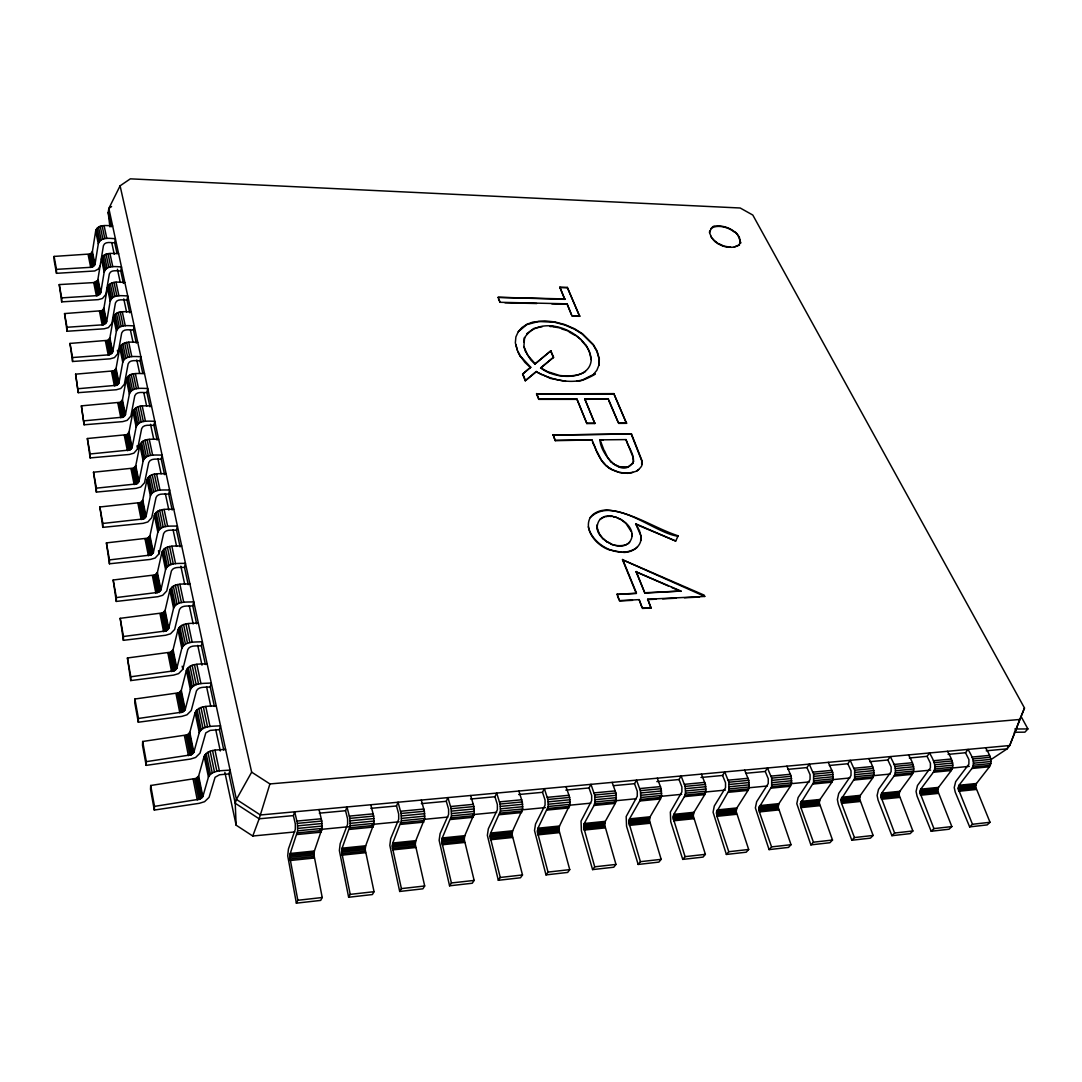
<?xml version="1.0" encoding="UTF-8"?>
<svg xmlns="http://www.w3.org/2000/svg" width="1082" height="1082" viewBox="0 0 1082 1082"><rect width="100%" height="100%" fill="white"/><g stroke="black" fill="none" stroke-linecap="round" stroke-linejoin="round"><path stroke-width="1.5" d="M142.716 373.087L140.065 360.766C136.4 361.05 129.881 359.183 128.136 363.917L124.362 384.245L120.751 388.506L116.356 389.75L78.242 392.671L75.605 374.169L114.029 370.828L116.072 368.394L119.791 347.822C122.185 340.505 131.99 342.277 137.752 342.318M144.515 373.642C138.658 373.682 128.772 371.897 126.283 379.268L122.442 399.813L120.359 402.261L81.38 405.858L84.098 424.793L122.753 421.615L127.203 420.343L130.881 416.07L134.79 395.769C136.602 391.008 143.176 392.861 146.909 392.536L149.979 406.832M84.098 424.793L81.38 405.858M151.48 405.953C145.543 406.048 135.575 404.276 132.978 411.687L129.001 432.205L126.892 434.653L87.344 438.521L90.131 457.916L129.353 454.467L133.87 453.169L137.617 448.881L141.661 428.607C143.527 423.833 150.155 425.672 153.942 425.294L154.78 421.236C148.789 421.371 138.794 419.6 136.143 427.025L132.112 447.529L129.975 449.977L90.171 453.967L90.131 457.916M158.675 439.278C152.63 439.454 142.594 437.683 139.876 445.135L135.777 465.612L133.613 468.073L93.498 472.212L96.366 492.094L136.156 488.347L140.741 487.022L144.555 482.721L148.734 462.501C150.682 457.7 157.363 459.525 161.218 459.106L162.084 455.049C155.997 455.265 145.921 453.507 143.149 460.959L138.983 481.409L136.805 483.884L96.406 488.158L96.366 492.094M296.36 903.159L297.834 900.278L289.841 857.39L290.247 853.468L297.672 830.8L297.374 823.375L294.723 811.811L293.398 815.598L295.291 823.848L295.318 829.272L288.434 848.978L287.717 855.808L296.36 903.159L320.691 900.413L322.22 897.519L313.956 854.902L314.389 851.007L322.098 828.433L321.787 821.035L319.055 809.552M631.32 434.355L641.734 460.837L641.694 464.273L641.91 460.472L631.482 433.977L553.01 435.018L631.482 433.977M166.101 473.673C159.96 473.93 149.843 472.171 147.003 479.651L142.756 500.073L140.565 502.548L99.855 506.985L102.79 527.367L143.176 523.323L147.828 521.957L151.71 517.656L156.051 497.477C158.08 492.662 164.802 494.474 168.724 494.001L169.617 489.957C163.423 490.254 153.279 488.509 150.384 495.989L146.07 516.398L143.852 518.86L102.858 523.458L102.79 527.367M348.634 897.249L350.23 894.368L341.655 852.061L342.101 848.18L350.149 825.701L349.838 818.371L346.997 806.956L345.564 810.729L347.593 818.858L347.62 824.213L340.154 843.757L339.369 850.52L348.634 897.249L372.397 894.557L374.047 891.69L365.216 849.641L365.675 845.772L374.007 823.388L373.682 816.098L370.761 804.765M399.691 891.46L401.408 888.606L392.279 846.854L392.766 843.013L401.408 820.738L401.084 813.475L398.054 802.222L396.512 805.955L398.676 813.975L398.69 819.277L390.683 838.658L389.831 845.353L399.691 891.46L422.9 888.822L424.685 885.982L415.299 844.487L415.799 840.66L424.712 818.465L424.387 811.257L421.277 800.071M710.942 228.586C716.757 224.204 728.254 226.895 734.394 232.089C739.087 231.223 742.807 253.675 739.317 237.107C734.435 229.492 724.859 225.191 715.919 226.124C710.171 224.434 709.048 237.485 709.657 231.048M173.769 509.189C167.521 509.541 157.336 507.796 154.374 515.303L149.979 535.658L147.734 538.133L106.401 542.894L109.431 563.79L150.412 559.421L155.145 558.028L159.108 553.713L163.598 533.615C165.708 528.787 172.484 530.572 176.474 530.045L177.394 526.014C171.105 526.393 160.88 524.662 157.85 532.182L153.387 552.51L151.115 554.985L109.512 559.894L109.431 563.79M449.571 885.806L451.41 882.966L441.74 841.769L442.267 837.968L451.492 815.869L451.14 808.7L447.934 797.61L446.298 801.302L448.597 809.214L448.597 814.448L440.063 833.681L439.143 840.308L449.571 885.806L472.266 883.237L474.146 880.41L464.246 839.456L464.787 835.669L474.268 813.664L473.916 806.536L470.629 795.5M498.329 880.288L500.263 877.461L490.105 836.792L490.66 833.032L500.425 811.121L500.073 804.034L496.692 793.079L494.947 796.744L497.368 804.562L497.368 809.742L488.334 828.798L487.36 835.358L498.329 880.288L520.496 877.773L522.498 874.959L512.097 834.533L512.679 830.787L522.687 808.971L522.322 801.924L518.873 791.023M181.695 545.896C175.338 546.329 165.073 544.598 161.975 552.131L157.417 572.405L155.132 574.894L113.177 579.993L116.288 601.43L157.904 596.709L162.706 595.289L166.75 590.961L171.402 570.958C173.607 566.102 180.41 567.874 184.481 567.293L185.441 563.276C179.044 563.749 168.738 562.031 165.573 569.592L160.947 589.825L158.635 592.3L116.383 597.562L116.288 601.43M545.991 874.892L548.033 872.078L537.389 831.923L537.97 828.203L548.249 806.482L547.884 799.476L544.354 788.67L542.515 792.308L545.058 800.017L545.058 805.13L535.522 824.038L534.508 830.53L545.991 874.892L567.671 872.43L569.754 869.63L558.894 829.718L559.502 826.012L570.011 804.372L569.646 797.407L566.035 786.655M640.787 536.456L640.693 540.554L640.977 536.09L639.503 530.802L635.756 523.81L640.977 536.09M592.584 869.603L594.721 866.817L583.631 827.175L584.253 823.497L594.018 805.468L595.019 801.951L594.64 795.027L590.961 784.342L589.041 787.953L591.678 795.568L591.665 800.626L581.048 821.103L581.399 830.881L592.584 869.603L613.792 867.209L615.969 864.423L604.676 825.011L605.311 821.346L615.279 803.385L616.294 799.882L615.915 792.998L612.155 782.381M189.877 583.834C183.413 584.361 173.079 582.643 169.833 590.217L165.113 610.397L162.787 612.872L120.183 618.322L123.375 640.328L165.641 635.256L170.523 633.795L174.648 629.467L179.463 609.572C181.762 604.703 188.62 606.447 192.758 605.812L193.759 601.822C187.24 602.376 176.88 600.686 173.566 608.26L168.765 628.385L166.412 630.874L123.497 636.5L123.375 640.328M638.164 864.45L640.395 861.678L628.858 822.523L629.508 818.871L639.705 800.991L640.747 797.502L640.368 790.658L636.541 780.122L634.525 783.693L637.271 791.212L637.271 796.217L626.18 816.531L626.546 826.202L638.164 864.45L658.911 862.097L661.17 859.338L649.457 820.399L650.12 816.775L660.507 798.962L661.562 795.486L661.17 788.683L657.274 778.201M682.742 859.392L685.068 856.646L673.126 817.965L673.802 814.354L684.406 796.623L685.488 793.16L685.095 786.398L681.119 775.983L679.036 779.527L681.89 786.952L681.876 791.916L670.34 812.055L670.718 821.617L682.742 859.392L703.043 857.093L705.396 854.347L693.278 815.896L693.968 812.298L704.747 794.634L705.856 791.185L705.45 784.45L701.42 774.103M722.6 775.456L725.535 782.786L725.522 787.696L714.296 805.995L713.079 812.244L726.374 854.455L728.781 851.723L716.947 816.315L716.487 812.122L728.822 790.82L728.849 782.218L724.751 771.939L722.6 775.456L700.96 777.485M726.374 854.455L746.242 852.197L748.676 849.478L736.179 811.486L736.896 807.929L748.041 790.387L749.19 786.979L748.771 780.325L744.619 770.1M198.344 623.07C191.771 623.692 181.357 622.015 177.975 629.602L173.079 649.66L170.686 652.148L127.419 657.978L130.706 680.578L173.634 675.114L178.598 673.626L182.817 669.285L187.808 649.511C190.202 644.642 197.113 646.36 201.333 645.656L202.361 641.68C195.734 642.356 185.293 640.693 181.83 648.28L176.853 668.284L174.445 670.759L130.854 676.777L130.706 680.578M609.666 549.994C596.845 545.896 583.333 530.112 590.245 517.575C593.802 512.327 600.294 510.163 606.393 510.001C632.064 511.989 654.164 527.935 678.157 535.833L675.695 541.041L635.58 524.188M765.231 771.466L768.261 778.715L768.234 783.557L756.643 801.721L755.371 807.916L769.072 849.613L771.561 846.895L759.375 811.933L758.901 807.781L771.642 786.655L771.682 778.134L767.463 767.99L765.231 771.466L745.687 773.305M769.072 849.613L788.521 847.409L791.037 844.704L778.174 807.172L778.918 803.642L790.415 786.249L791.605 782.868L791.185 776.281L786.898 766.178M806.969 767.571L810.08 774.726L810.053 779.527L798.11 797.542L796.798 803.669L810.878 844.88L813.434 842.188L800.91 807.618L800.437 803.52L813.556 782.57L813.61 774.144L809.268 764.108L806.969 767.571L787.831 769.356M810.878 844.88L829.921 842.716L832.504 840.038L819.29 802.939L820.061 799.449L831.909 782.178L833.126 778.837L832.694 772.318L828.298 762.337M847.828 763.743L851.034 770.817L850.993 775.564L838.712 793.444L837.373 799.517L838.32 804.237L851.818 840.241L854.442 837.563L841.593 803.412L841.106 799.355L854.604 778.567L854.658 770.222L850.195 760.308L847.828 763.743L829.339 765.474M207.108 663.685C200.427 664.416 189.945 662.766 186.388 670.367L181.303 690.289L178.882 692.778L134.912 698.999L134.763 702.786L138.307 722.235L181.911 716.365L186.97 714.823L191.257 710.495L196.451 690.871C198.953 685.988 205.905 687.665 210.206 686.894L211.274 682.958C204.525 683.729 194.016 682.093 190.378 689.707L185.211 709.562L182.75 712.037L138.455 718.462L138.307 722.235M851.818 840.241L870.455 838.131L873.12 835.453L859.581 798.8L860.366 795.338L872.538 778.215C876.298 771.737 871.727 764.352 868.846 758.59M887.862 759.997L891.135 766.989L891.108 771.696L878.503 789.427L877.11 795.446L878.084 800.112L891.906 835.696L894.598 833.032L880.883 796.609L881.681 793.16L894.03 776.105C897.83 769.667 893.205 762.31 890.283 756.602L887.862 759.997L869.739 761.701M597.129 527.489C598.427 504.28 636.649 520.658 631.645 538.106C625.667 556.04 593.923 540.175 597.25 524.635M891.906 835.696L910.165 833.627L912.883 830.976L899.034 794.743L899.845 791.307L912.329 774.32C916.183 767.909 911.49 760.565 908.555 754.898M927.085 756.332L930.425 763.243L930.385 767.895L917.482 785.491L916.062 791.456L917.049 796.082L931.169 831.247L933.928 828.609L919.916 792.592L920.741 789.184L933.374 772.25C937.283 765.894 932.535 758.55 929.56 752.95L927.085 756.332L909.326 757.995M931.169 831.247L949.063 829.218L951.849 826.58L937.715 790.766L938.54 787.371L951.308 770.506C955.257 764.176 950.456 756.845 947.453 751.3M965.509 752.747L968.917 759.564L968.877 764.176L955.677 781.637L954.229 787.534L955.23 792.119L969.648 826.891L972.475 824.268L958.179 788.656L959.004 785.275L971.934 768.477C975.923 762.188 971.068 754.871 968.052 749.393L965.509 752.747L948.116 754.37M518.305 331.647L526.866 324.6L538.633 321.476L554.606 322.274L564.709 324.965L574.42 329.158L582.292 334.108L593.22 344.969L596.939 351.461L599.158 359.265L598.901 365.27L599.32 358.899L597.088 351.082L593.382 344.59L582.454 333.729L574.569 328.779L564.858 324.586L554.755 321.895L544.787 320.894L533.183 322.003L527.002 324.208L522.024 327.494L518.305 331.647L515.884 336.921L515.343 342.872L517.412 350.379L520.483 356.235L530.707 367.217L522.606 374.102L525.257 380.783L536.28 371.721C549.453 378.727 566.684 383.907 582.373 380.012C612.29 364.688 581.859 383.298 576.611 381.04M969.648 826.891L987.19 824.903L990.03 822.279L975.612 786.857L976.451 783.503L989.503 766.759C993.533 760.497 988.623 753.207 985.58 747.757M216.197 705.748C209.381 706.573 198.831 704.964 195.112 712.578L189.823 732.352L187.348 734.827L142.662 741.481L142.499 745.227L146.165 765.366L190.486 759.064L195.626 757.481L200.008 753.153L205.796 732.879L210.138 730.404L219.389 729.62L220.498 725.711C213.627 726.59 203.051 725.008 199.237 732.622L193.867 752.301L191.365 754.79L146.341 761.647L146.165 765.366M225.597 749.326C218.659 750.272 208.042 748.703 204.133 756.332L198.655 775.902L196.126 778.391L150.696 785.491L150.506 789.197L154.307 810.066L199.359 803.304L204.593 801.681L209.069 797.353L215.088 777.282L219.497 774.78L228.911 773.901L230.06 770.019C223.054 771.02 212.41 769.478 208.434 777.106L202.848 796.582L200.278 799.071L154.51 806.388L154.307 810.066M100.099 265.969L98.367 268.999L94.743 270.96L56.494 273.327L54.141 260.397L54.1 256.42L90.496 253.959L92.403 251.565L95.676 231.034C97.705 223.879 107.199 225.651 112.623 225.922M54.1 256.42L56.467 269.35L91.943 267.254L95 264.4L98.313 243.856C100.396 236.674 109.918 238.446 115.382 238.703L114.692 242.774L116.964 253.31M109.891 226.855L108.186 212.478L108.849 208.42L120.088 185.82L130.34 178.841L740.196 208.001L752.802 215.048L1024.492 708.02L1009.722 745.525L1007.126 748.852L990.882 759.645M123.429 283.389L120.765 270.987C117.262 271.149 110.891 269.269 109.336 273.935L105.901 294.263L102.479 298.47L98.273 299.646L61.701 301.864L59.239 284.58L93.728 282.591L97.732 280.427L103.426 245.655C104.927 241.016 111.257 242.895 114.692 242.774M59.239 284.58L61.674 297.888L97.623 295.589L100.748 292.722L104.156 272.164C106.32 264.941 115.923 266.713 121.468 266.916L120.765 270.987M129.759 312.806L127.013 300.025C123.456 300.228 117.032 298.361 115.422 303.041L111.879 323.383L108.389 327.616L104.129 328.806L67.057 331.254L64.541 313.577L101.924 310.696L103.899 308.275L107.375 287.717C109.58 280.481 119.223 282.253 124.822 282.416M64.541 313.577L67.03 327.264L103.493 324.762L106.645 321.868L110.175 301.296C112.433 294.034 122.117 295.819 127.744 295.954L127.013 300.025M136.278 343.102L133.438 329.942C129.826 330.186 123.362 328.319 121.684 333.026L118.019 353.368L114.476 357.601L110.148 358.832L72.562 361.496L69.978 343.427L107.889 340.316L109.891 337.895L113.488 317.324C115.788 310.034 125.512 311.819 131.192 311.914M524.418 337.99C540.73 311.846 588.919 331.674 591.245 359.684C589.933 381.216 554.282 379.552 540.702 367.826L553.565 357.263L550.873 350.798L534.927 364.052L530.748 359.914L525.257 351.028L523.891 346.551L524.567 337.598L523.702 341.858M69.978 343.427L72.562 357.533L109.512 354.788L112.731 351.88L116.383 331.322C118.722 324.018 128.488 325.79 134.195 325.871L133.438 329.942M78.256 388.708L116.937 385.246L118.993 382.798L122.766 362.254C125.214 354.91 135.047 356.681 140.849 356.681L140.065 360.766M84.126 420.83L123.348 417.125L125.458 414.663L129.353 394.132C131.896 386.747 141.81 388.519 147.707 388.465L146.909 392.536M632.97 463.434C635.391 455.116 628.06 447.245 626.005 439.603L600.077 439.86C599.766 452.925 622.664 481.03 633.687 461.189M1024.492 708.02L1019.758 719.476L269.918 783.936L259.166 818.803L252.769 836.021L236.147 825.201L224.88 772.399M640.882 540.175C639.827 547.303 631.645 552.618 623.651 552.415C628.06 551.915 635.107 549.697 637.447 547.019M118.641 253.756C113.123 253.54 103.561 251.768 101.438 258.963L104.156 272.164M641.869 463.894C643.492 467.154 631.685 474.484 638.664 469.574M498.112 297.334L564.79 299.322L559.84 287.19L567.306 287.393L579.654 316.309L572.094 316.147L567.063 303.826L500.1 302.297L498.112 297.334L564.939 298.943M500.1 302.297L498.477 298.957M517.412 350.379L515.722 344.455M526.636 333.824L533.737 328.509L542.38 326.602M523.891 346.551L527.664 355.126L535.076 363.674M530.559 367.61L524.838 362.308L520.483 356.235M1019.758 719.476L1009.722 745.525L260.41 814.989L236.417 799.422L108.849 208.42L111.568 206.54M522.606 374.102L530.707 367.217M564.79 299.322L559.84 287.19M525.257 380.783L536.429 371.342M579.654 316.309L567.306 287.393M550.035 326.561L553.443 326.453M571.445 314.659L567.063 303.826M534.927 364.052L550.873 350.798M560.084 327.914L553.281 326.832M543.299 375.075L550.467 378.43L565.818 381.351M576.72 399.353L538.714 399.353L536.537 393.902L613.819 393.632L626.492 423.333L618.634 423.387L608.368 398.974L584.794 398.974L594.857 423.522L586.877 423.562L576.882 398.974L538.863 398.96L536.686 393.523M540.554 368.205L553.565 357.263M549.399 372.654L540.702 367.826M567.888 330.862L561.504 328.887M557.054 375.089C565.791 376.536 578.572 376.536 585.484 371.478M581.21 339.802L575.042 334.906M599.049 364.891L596.858 370.274L593.328 374.575M591.245 359.684L589.298 351.393L586.106 345.253M1008.383 745.782L1007.126 748.852L986.229 750.8M555.445 440.293L592.03 439.941L555.282 440.672L553.173 434.639M586.877 423.562L576.882 398.974M594.857 423.522L584.794 398.974M608.368 398.974L584.632 399.353M626.492 423.333L613.819 393.632M612.087 469.818C600.537 464.137 596.385 450.951 592.03 439.941M597.318 452.871L593.91 444.432M604.378 451.248L600.077 439.86M601.795 460.932L597.494 452.492M603.918 463.556L601.957 460.553M608.179 458.673L604.54 450.869M606.447 466.031L604.094 463.177M709.724 233.198L711.821 238.175M610.735 461.879L608.341 458.295M710.685 235.957C714.147 242.963 723.236 247.616 730.742 247.264C735.408 247.967 745.863 241.665 734.272 247.034M609.68 468.465L606.623 465.666M613.278 464.016L610.897 461.514M715.27 241.759L712.632 238.743M590.245 517.575C613.251 494.826 654.583 533.426 677.968 536.199L678.157 535.833M626.005 439.603L632.74 456.536L633.322 460.31M609.842 468.087C616.794 473.294 627.087 474.403 635.946 471.333M615.766 465.476L613.453 463.637M588.31 526.772C591.394 540.932 608.192 553.037 623.841 552.036M718.732 244.072L715.432 241.394M618.701 466.694L628.006 466.856L633.146 463.055M722.627 245.898L730.742 247.264M599.915 519.401L605.149 516.479M619.242 472.469L622.664 472.766M597.507 529.598L597.305 527.11M598.211 531.735L597.683 529.22M622.488 473.145L627.398 473.01M606.123 516.709L608.584 516.046M600.185 535.441L598.387 531.357M627.222 473.375L630.251 472.834M608.409 516.425L610.505 516.073M612.466 516.263L610.329 516.452M632.929 472.361L630.076 473.199M603.134 538.931L600.361 535.063M616.199 517.155L613.535 516.939M606.934 541.947L603.31 538.552M631.374 531.83L625.964 523.472L619.837 518.643M610.843 544.138C616.077 546.342 626.356 546.626 629.683 542.163M611.235 550.211L622.109 552.334M631.82 533.845L631.956 536.023M622.488 559.746L704.166 595.141L704.747 596.439L622.488 559.746L636.311 593.504L616.916 594.424L636.5 593.139L622.664 559.367M617.105 594.045L619.54 600.956L632.497 600.334M636.067 571.823L680.93 591.043L644.872 593.112L636.067 571.823L668.405 586.011M619.716 600.591L639.164 599.631L641.842 607.029M644.872 593.112L636.257 571.445M739.033 244.857L740.277 242.368M675.695 541.041L635.756 523.81M639.164 599.631L642.424 608.422L651.026 607.989L647.739 599.225L704.747 596.439M651.026 607.989L647.739 599.225M120.088 185.82L251.66 772.156L236.417 799.422L235.227 803.263L236.147 825.201M1014.307 732.433L1016.039 730.228M1021.151 716.609L1027.9 728.93L1024.911 732.162L1015.119 732.244M297.834 900.278L322.22 897.519M350.23 894.368L374.047 891.69M401.408 888.606L424.685 885.982M451.41 882.966L474.146 880.41M500.263 877.461L522.498 874.959M548.033 872.078L569.754 869.63M594.721 866.817L615.969 864.423M640.395 861.678L661.17 859.338M685.068 856.646L705.396 854.347M728.781 851.723L748.676 849.478M771.561 846.895L791.037 844.704M813.434 842.188L832.504 840.038M854.442 837.563L873.12 835.453M894.598 833.032L912.883 830.976M933.928 828.609L951.849 826.58M972.475 824.268L990.03 822.279M289.949 858.986L314.064 856.498M341.763 853.63L365.324 851.209M392.401 848.41L415.42 846.029M441.875 843.311L464.381 840.984M490.241 838.32L512.232 836.048M537.524 833.438L559.042 831.219M583.766 828.663L604.824 826.486M629.007 823.997L649.606 821.874M673.288 819.426L693.44 817.343M716.609 814.949L736.328 812.92M759.023 810.58L778.337 808.579M800.545 806.293L819.466 804.345M841.214 802.1L859.744 800.18M881.059 797.989L899.21 796.109M920.092 793.958L937.891 792.119M958.354 790.009L975.788 788.21M290.179 860.515L314.294 858.012M342.007 855.145L365.581 852.697M392.658 849.897L415.677 847.517M442.146 844.772L464.651 842.445M490.525 839.767L512.53 837.482M537.822 834.871L559.34 832.64M584.077 830.083L605.136 827.892M629.332 825.39L649.93 823.253M673.613 820.805L693.778 818.722M716.947 816.315L736.68 814.273M759.375 811.933L778.702 809.931M800.91 807.618L819.831 805.671M841.593 803.412L860.122 801.492M881.451 799.287L899.602 797.407M920.484 795.243L938.283 793.404M958.747 791.28L976.194 789.481M290.247 853.468L314.389 851.007M342.101 848.18L365.675 845.772M392.766 843.013L415.799 840.66M442.267 837.968L464.787 835.669M490.66 833.032L512.679 830.787M537.97 828.203L559.502 826.012M584.253 823.497L605.311 821.346M629.508 818.871L650.12 816.775M673.802 814.354L693.968 812.298M717.15 809.945L736.896 807.929M759.591 805.617L778.918 803.642M801.14 801.37L820.061 799.449M841.823 797.231L860.366 795.338M881.681 793.16L899.845 791.307M920.741 789.184L938.54 787.371M959.004 785.275L976.451 783.503M290.003 854.51L314.118 852.048M341.831 849.208L365.391 846.8M392.468 844.041L415.488 841.688M441.956 838.983L464.462 836.684M490.322 834.033L512.327 831.788M537.619 829.204L559.137 827M583.874 824.47L604.933 822.32M629.129 819.845L649.727 817.749M673.396 815.328L693.562 813.272M716.73 810.891L736.463 808.876M759.158 806.563L778.472 804.589M800.694 802.317L819.601 800.382M841.363 798.164L859.892 796.271M881.221 794.093L899.372 792.227M920.255 790.103L938.053 788.278M958.517 786.195L975.95 784.409M289.854 855.848L313.969 853.373M341.669 850.547L365.229 848.126M392.293 845.353L415.326 842.986M441.767 840.281L464.273 837.968M490.132 835.318L512.138 833.072M537.416 830.476L558.934 828.271M583.658 825.742L604.716 823.578M628.899 821.103L649.498 818.993M673.166 816.558L693.319 814.503M716.487 812.122L736.22 810.107M758.901 807.781L778.215 805.792M800.437 803.52L819.344 801.586M841.106 799.355L859.635 797.448M880.937 795.27L899.088 793.404M919.971 791.267L937.769 789.441M958.233 787.344L975.666 785.559M289.841 857.39L313.956 854.902M341.655 852.061L365.216 849.641M392.279 846.854L415.299 844.487M441.74 841.769L464.246 839.456M490.105 836.792L512.097 834.533M537.389 831.923L558.894 829.718M583.631 827.175L604.676 825.011M628.858 822.523L649.457 820.399M673.126 817.965L693.278 815.896M716.446 813.515L736.179 811.486M758.861 809.16L778.174 807.172M800.382 804.886L819.29 802.939M841.052 800.707L859.581 798.8M880.883 796.609L899.034 794.743M919.916 792.592L937.715 790.766M958.179 788.656L975.612 786.857M297.753 828.406L322.179 826.039M350.243 823.334L374.102 821.035M401.517 818.384L424.82 816.139M451.6 813.556L474.376 811.365M500.547 808.836L522.795 806.685M548.385 804.224L570.146 802.114M595.154 799.706L616.429 797.65M640.896 795.284L661.711 793.282M685.636 790.969L706.005 789.008M729.417 786.749L749.339 784.829M772.25 782.611L791.767 780.731M814.191 778.567L833.289 776.727M855.253 774.604L873.958 772.805M895.463 770.722L913.79 768.95M934.848 766.922L952.796 765.19M973.448 763.202L991.031 761.498M297.672 830.8L322.098 828.433M350.149 825.701L374.007 823.388M401.408 820.738L424.712 818.465M451.492 815.869L474.268 813.664M500.425 811.121L522.687 808.971M548.249 806.482L570.011 804.372M595.019 801.951L616.294 799.882M640.747 797.502L661.562 795.486M685.488 793.16L705.856 791.185M729.254 788.913L749.19 786.979M772.102 784.761L791.605 782.868M814.029 780.69L833.126 778.837M855.078 776.714L873.783 774.888M895.287 772.805L913.6 771.033M934.672 768.991L952.62 767.246M973.259 765.244L990.842 763.54M252.769 836.021L294.818 831.936M320.056 829.488L348.647 826.702M372.194 824.416L399.109 821.793M424.333 819.344L447.88 817.059M473.118 814.597L496.665 812.312M521.889 809.863L545.436 807.564M568.983 805.279L590.853 803.155M614.4 800.869L636.27 798.732M659.817 796.447L681.687 794.323M705.234 792.038L725.413 790.076M748.96 787.777L767.463 785.978M791.01 783.693L809.512 781.894M833.059 779.608L849.884 777.972M873.431 775.672L890.256 774.049M912.112 771.912L930.615 770.114M950.808 768.152L969.31 766.354M297.415 832.883L321.827 830.503M349.878 827.771L373.723 825.444M401.111 822.78L424.401 820.508M451.167 817.897L473.93 815.679M500.073 813.123L522.322 810.959M547.884 808.47L569.632 806.347M594.64 803.912L615.901 801.83M640.355 799.449L661.156 797.42M685.068 795.094L705.423 793.106M728.822 790.82L748.744 788.886M771.642 786.655L791.145 784.748M813.556 782.57L832.653 780.704M854.604 778.567L873.296 776.741M894.8 774.644L913.1 772.859M934.172 770.803L952.106 769.059M972.745 767.043L990.314 765.326M296.995 834.533L321.395 832.139M349.418 829.407L373.249 827.067M400.624 824.389L423.901 822.117M450.639 819.493L473.389 817.275M499.519 814.705L521.754 812.541M547.303 810.039L569.037 807.902M594.018 805.468L615.279 803.385M639.705 800.991L660.507 798.962M684.406 796.623L704.747 794.634M728.132 792.335L748.041 790.387M770.939 788.156L790.415 786.249M812.825 784.058L831.909 782.178M853.847 780.041L872.538 778.215M894.03 776.105L912.329 774.32M933.374 772.25L951.308 770.506M971.934 768.477L989.503 766.759M296.928 821.076L321.34 818.763M349.364 816.112L373.209 813.84M400.583 811.257L423.873 809.038M450.612 806.509L473.375 804.345M499.505 801.87L521.754 799.76M547.303 797.339L569.051 795.27M594.032 792.903L615.293 790.888M639.733 788.575L660.534 786.6M684.433 784.328L704.788 782.394M728.172 780.176L748.095 778.296M770.993 776.119L790.482 774.279M812.893 772.142L831.977 770.343M853.914 768.261L872.606 766.489M894.097 764.447L912.41 762.715M933.455 760.714L951.389 759.009M972.028 757.062L989.597 755.385M297.374 823.375L321.787 821.035M349.838 818.371L373.682 816.098M401.084 813.475L424.387 811.257M451.14 808.7L473.916 806.536M500.073 804.034L522.322 801.924M547.884 799.476L569.646 797.407M594.64 795.027L615.915 792.998M640.368 790.658L661.17 788.683M685.095 786.398L705.45 784.45M728.849 782.218L748.771 780.325M771.682 778.134L791.185 776.281M813.61 774.144L832.694 772.318M854.658 770.222L873.35 768.45M894.855 766.394L913.167 764.649M934.226 762.634L952.174 760.93M972.813 758.955L990.382 757.278M297.645 825.864L322.084 823.524M350.135 820.832L373.993 818.547M401.395 815.909L424.712 813.678M451.478 811.108L474.254 808.93M500.425 806.415L522.674 804.278M548.249 801.83L570.011 799.747M595.019 797.339L616.307 795.297M640.76 792.957L661.575 790.956M685.501 788.656L705.87 786.709M729.268 784.464L749.204 782.557M772.115 780.352L791.618 778.485M814.043 776.335L833.14 774.496M855.105 772.399L873.81 770.6M895.314 768.531L913.627 766.773M934.699 764.758L952.647 763.04M973.286 761.052L990.869 759.375M293.398 815.598L259.166 818.803L235.227 803.263L228.911 773.901M319.312 813.177L345.564 810.729M370.869 808.362L396.512 805.955M421.344 803.642L446.298 801.302M470.562 799.03L494.947 796.744M518.67 794.526L542.515 792.308M565.818 790.117L589.041 787.953M613.44 785.667L634.525 783.693M656.828 781.61L679.036 779.527M642.613 608.057L651.215 607.611M647.55 599.59L655.935 599.185M662.644 598.86L676.047 598.197M684.433 597.791L699.513 597.048M645.061 592.733L680.93 591.043M599.915 440.239L603.147 440.212M1014.781 729.025L1027.9 728.93M587.039 423.184L595.019 423.143M618.796 423.008L626.667 422.967M536.537 393.902L613.656 394.01M572.243 315.782L579.803 315.93M504.983 302.798L536.78 303.515M551.847 303.866L566.914 304.204M559.692 287.569L567.171 287.771M549.561 372.262L557.203 374.71M613.467 470.115L617.781 471.766M615.942 465.098L618.877 466.315M617.24 518.021L619.661 519.022M671.489 587.364L680.727 591.408M718.894 243.72L722.79 245.546M536.28 371.721L541.771 374.71M607.11 541.568L611.019 543.759M569.159 332.052L574.894 335.285M251.66 772.156L269.918 783.936M582.035 341.276L585.944 345.631M518.035 352.218L520.334 356.614M608.855 400.854L617.984 421.885M592.49 441.808L593.748 444.81M550.724 351.177L553.416 357.642M553.578 436.438L555.282 440.672M617.443 595.736L619.012 599.658M522.755 373.723L525.406 380.391M108.186 212.478L111.27 226.801M153.942 425.294L157.12 440.049M161.218 459.106L164.559 474.619M168.724 494.001L172.173 510.028M176.474 530.045L180.085 546.856M184.481 567.293L188.214 584.672M192.758 605.812L196.626 623.787M201.333 645.656L205.391 664.497M210.206 686.894L214.398 706.424M219.389 729.62L223.785 750.069M111.798 242.828L114.259 254.378M117.424 269.229L120.251 282.429M123.767 298.916L126.594 312.116M130.462 330.267L132.937 341.817M136.805 359.968L139.619 373.155M143.852 392.955L146.665 406.156M150.547 424.306L153.712 439.157M157.945 458.944L161.11 473.794M165.343 493.595L168.86 510.095M173.093 529.882L176.609 546.383M180.843 566.184L184.711 584.334M189.296 605.771L193.164 623.922M197.749 645.372L201.982 665.173M206.554 686.61L210.787 706.411M215.71 729.511L220.295 750.962M104.088 225.611L106.793 238.405M109.972 253.486L112.758 266.659M116.044 282.186L118.912 295.751M122.293 311.751L125.255 325.723M128.731 342.21L131.774 356.6M135.372 373.588L138.51 388.438M142.215 405.966L145.448 421.277M149.275 439.36L152.616 455.157M156.565 473.821L160.014 490.146M164.099 509.419L167.656 526.285M171.876 546.207L175.555 563.641M179.91 584.239L183.724 602.268M188.227 623.57L192.177 642.221M196.843 664.294L200.927 683.608M205.756 706.451L209.989 726.468M214.993 750.151L219.375 770.898M102.114 225.732L104.805 238.527M107.984 253.621L110.756 266.794M114.016 282.334L116.87 295.9M120.237 311.914L123.186 325.885M126.648 342.372L129.678 356.776M133.262 373.777L136.386 388.627M140.078 406.156L143.297 421.48M147.098 439.576L150.425 455.387M154.361 474.051L157.796 490.389M161.854 509.676L165.397 526.542M169.59 546.478L173.269 563.911M177.597 584.523L181.397 602.552M185.888 623.881L189.81 642.546M194.449 664.619L198.52 683.946M203.335 706.803L207.541 726.833M212.532 750.529L216.9 771.29M100.207 226.233L102.885 239.041M106.05 254.135L108.809 267.322M112.068 282.862L114.908 296.441M118.263 312.441L121.184 326.426M124.646 342.926L127.662 357.33M131.22 374.345L134.33 389.195M137.996 406.737L141.215 422.061M145.002 440.158L148.315 455.982M152.224 474.66L155.646 490.998M159.676 510.285L163.22 527.164M167.385 547.1L171.037 564.547M175.352 585.173L179.139 603.215M183.602 624.544L187.511 643.208M192.136 665.295L196.18 684.635M200.968 707.506L205.161 727.537M210.124 751.246L214.479 772.021M98.516 227.085L101.181 239.893M104.332 255L107.077 268.187M110.31 283.727L113.15 297.307M116.477 313.32L119.399 327.319M122.834 343.819L125.837 358.223M129.38 375.238L132.477 390.102M136.143 407.643L139.335 422.981M143.108 441.077L146.408 456.902M150.29 475.593L153.698 491.931M157.729 511.231L161.245 528.111M165.397 548.06L169.035 565.507M173.336 586.133L177.096 604.189M181.546 625.518L185.428 644.196M190.04 666.296L194.07 685.636M198.831 708.507L203.01 728.551M207.947 752.261L212.275 773.035M97.123 228.221L99.787 241.029M102.925 256.136L105.657 269.337M108.89 284.891L111.703 298.47M115.03 314.483L117.938 328.482M121.36 344.982L124.349 359.4M127.892 376.414L130.976 391.278M134.614 408.834L137.793 424.171M141.553 442.267L144.839 458.105M148.721 476.797L152.116 493.135M156.119 512.435L159.622 529.328M163.761 549.277L167.385 566.725M171.673 587.364L175.419 605.406M179.842 626.749L183.724 645.427M188.309 667.526L192.325 686.867M197.073 709.751L201.225 729.795M206.148 753.505L210.463 774.293M96.163 229.56L98.814 242.382M101.938 257.489L104.67 270.689M107.889 286.243L110.702 299.822M114.016 315.849L116.91 329.848M120.318 346.348L123.307 360.779M126.824 377.794L129.908 392.658M133.532 410.213L136.711 425.551M140.457 443.661L143.73 459.485M147.598 478.176L150.98 494.515M154.969 513.828L158.472 530.707M162.598 550.67L166.209 568.118M170.469 588.743L174.216 606.799M178.625 628.142L182.493 646.82M187.064 668.919L191.068 688.26M195.801 711.144L199.94 731.189M204.85 754.898L209.151 775.672M95.676 231.034L98.313 243.856M107.375 287.717L110.175 301.296M113.488 317.324L116.383 331.322M119.791 347.822L122.766 362.254M126.283 379.268L129.353 394.132M132.978 411.687L136.143 427.025M139.876 445.135L143.149 460.959M147.003 479.651L150.384 495.989M154.374 515.303L157.85 532.182M161.975 552.131L165.573 569.592M169.833 590.217L173.566 608.26M177.975 629.602L181.83 648.28M186.388 670.367L190.378 689.707M195.112 712.578L199.237 732.622M204.133 756.332L208.434 777.106M117.383 350.257L118.019 353.368M136.981 445.825L137.617 448.881M158.486 550.657L159.108 553.713M182.182 666.187L182.817 669.285M92.403 251.565L95 264.4M98.07 279.521L100.748 292.722M103.899 308.275L106.645 321.868M109.891 337.895L112.731 351.88M116.072 368.394L118.993 382.798M122.442 399.813L125.458 414.663M129.001 432.205L132.112 447.529M135.777 465.612L138.983 481.409M142.756 500.073L146.07 516.398M149.979 535.658L153.387 552.51M157.417 572.405L160.947 589.825M165.113 610.397L168.765 628.385M173.079 649.66L176.853 668.284M181.303 690.289L185.211 709.562M189.823 732.352L193.867 752.301M198.655 775.902L202.848 796.582M92.078 252.485L94.675 265.306M97.732 280.427L100.41 293.628M103.561 309.195L106.306 322.788M109.553 338.801L112.379 352.8M115.72 369.3L118.641 383.718M122.077 400.732L125.093 415.583M128.636 433.125L131.734 448.435M135.399 466.518L138.591 482.329M142.378 500.993L145.678 517.304M149.573 536.577L152.981 553.416M157.012 573.325L160.528 590.731M164.694 611.303L168.346 629.291M172.647 650.566L176.407 669.176M180.87 691.195L184.765 710.455M189.377 733.244L193.421 753.194M198.195 776.795L202.375 797.475M91.415 253.296L94.012 266.131M97.069 281.252L99.733 294.453M102.871 310.02L105.617 323.613M108.863 339.64L111.689 353.638M115.017 370.139L117.924 384.556M121.36 401.571L124.362 416.421M127.906 433.963L131.003 449.287M134.655 467.37L137.847 483.181M141.62 501.832L144.907 518.156M148.802 537.416L152.21 554.268M156.227 574.177L159.744 591.583M163.896 612.155L167.534 630.143M171.822 651.418L175.582 670.029M180.031 692.047L183.926 711.307M188.525 734.096L192.555 754.046M197.316 777.647L201.495 798.327M90.496 253.959L93.079 266.794M96.122 281.929L98.787 295.129M101.924 310.696L104.656 324.289M107.889 340.316L110.702 354.314M114.029 370.828L116.937 385.246M120.359 402.261L123.348 417.125M126.892 434.653L129.975 449.977M133.613 468.073L136.805 483.884M140.565 502.548L143.852 518.86M147.734 538.133L151.115 554.985M155.132 574.894L158.635 592.3M162.787 612.872L166.412 630.874M170.686 652.148L174.445 670.759M178.882 692.778L182.75 712.037M187.348 734.827L191.365 754.79M196.126 778.391L200.278 799.071M89.36 254.419L91.943 267.254M94.973 282.388L97.623 295.589M100.761 311.17L103.493 324.762M106.712 340.789L109.512 354.788M112.839 371.302L115.733 385.719M119.142 402.734L122.131 417.611M125.647 435.153L128.731 450.477M132.369 468.574L135.534 484.384M139.28 503.049L142.567 519.374M146.435 538.647L149.816 555.499M153.82 575.408L157.309 592.828M161.448 613.399L165.059 631.401M169.333 652.689L173.066 671.313M177.489 693.319L181.357 712.592M185.942 735.395L189.945 755.344M194.692 778.959L198.845 799.639M88.129 254.622L90.699 267.457M93.728 282.591L96.379 295.805M99.49 311.373L102.208 324.979M105.427 341.006L108.227 355.018M111.527 371.532L114.421 385.963M117.83 402.977L120.805 417.841M124.308 435.397L127.378 450.721M131.003 468.817L134.168 484.641M137.914 503.319L141.174 519.644M145.029 538.917L148.41 555.783M152.4 575.692L155.876 593.112M160.001 613.697L163.612 631.712M167.872 652.987L171.592 671.624M176.001 693.643L179.855 712.93M184.427 735.719L188.417 755.682M193.151 779.311L197.289 799.99M87.344 438.521L90.171 453.967M93.498 472.212L96.406 488.158M99.855 506.985L102.858 523.458M106.401 542.894L109.512 559.894M113.177 579.993L116.383 597.562M120.183 618.322L123.497 636.5M127.419 657.978L130.854 676.777M134.912 698.999L138.455 718.462M142.662 741.481L146.341 761.647M150.696 785.491L154.51 806.388M78.242 392.671L75.605 374.169M56.467 269.35L56.494 273.327M61.674 297.888L61.701 301.864M67.03 327.264L67.057 331.254M72.562 357.533L72.562 361.496"/></g></svg>
